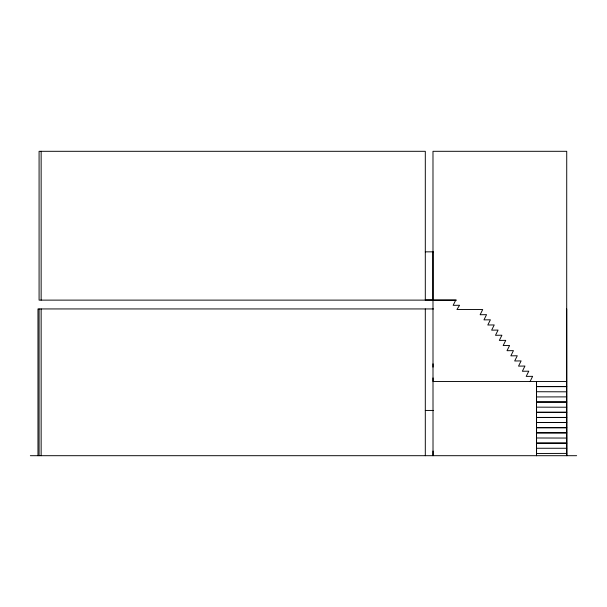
<?xml version="1.0" encoding="UTF-8"?>
<svg xmlns="http://www.w3.org/2000/svg" width="607" height="607" viewBox="0 0 607 607"><rect width="100%" height="100%" fill="white"/><g stroke="black" fill="none" stroke-linecap="round" stroke-linejoin="round"><path stroke-width="0.91" d="M530.093 381.462L532.627 376.325L526.208 376.401L528.788 371.188L522.369 371.256L524.949 366.051L518.53 366.12L521.11 360.915L514.69 360.983L517.27 355.77L510.851 355.846L513.431 350.634L507.012 350.702L509.592 345.497L503.173 345.565L505.752 340.36L499.333 340.428L501.913 335.216L495.494 335.292L498.066 330.079L491.647 330.155L494.227 324.942L487.808 325.011L490.388 319.806L483.969 319.874L486.548 314.661L480.129 314.737L482.709 309.524L456.95 309.517L459.575 305.268L453.156 305.344L455.736 300.131L432.988 300.131L432.988 151.302L566.733 151.302L566.695 391.811L536.55 391.735M566.695 391.735L566.809 455.698L566.703 308.94M433.019 367.129L433.026 363.813M433.026 451.024L433.019 455.698L432.988 251.844M433.026 377.926L433.019 381.462L566.695 381.462M536.55 396.948L566.695 396.879M536.55 407.153L566.703 407.229M536.558 437.988L566.703 438.057M536.558 448.262L566.703 448.262M536.558 453.475L566.71 453.399M425.302 251.844L433.178 251.844M425.302 299.919L433.178 299.919M456.555 300.124L39.083 300.124L39.083 151.302L425.302 151.302L425.302 300.124M433.519 308.94L37.968 308.94L37.968 455.698M425.302 410.438L433.383 410.438M30.35 455.698L576.65 455.698M425.302 308.94L425.302 455.698M41.147 151.302L41.147 300.124M41.147 308.94L41.147 455.698M39.083 308.94L39.083 455.698M536.55 381.469L536.558 455.698L536.55 381.469M536.55 422.518L566.703 422.518L536.55 422.518M536.55 386.598L566.695 386.598L536.55 386.598M536.55 402.016L566.703 402.016L536.55 402.016M536.55 412.29L566.703 412.29L536.55 412.29M536.55 417.434L566.703 417.434L536.55 417.434M536.558 427.707L566.703 427.707L536.558 427.707M536.558 432.844L566.703 432.844L536.558 432.844M536.558 443.125L566.703 443.125L536.558 443.125"/></g></svg>
